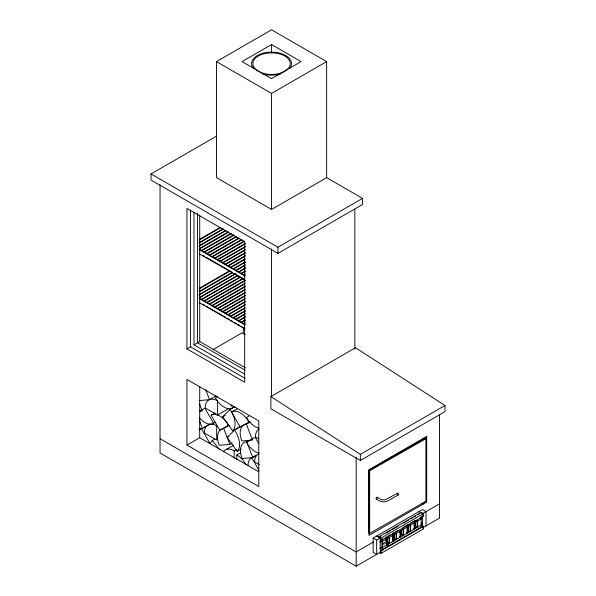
<?xml version="1.0" encoding="UTF-8"?>
<svg xmlns="http://www.w3.org/2000/svg" width="596" height="596" viewBox="0 0 596 596"><rect width="100%" height="100%" fill="white"/><g stroke="black" fill="none" stroke-linecap="round" stroke-linejoin="round"><path stroke-width="0.89" d="M210.232 443.446L212.273 440.541L214.664 439.163M229.974 409.556L222.748 416.79L232.626 430.841L233.759 429.567A17.455 10.072 60 0 0 230.965 410.912L229.974 409.556L234.764 406.792M234.459 430.163L227.232 437.397L237.111 451.448L238.251 450.174A17.455 10.072 60 0 0 235.457 431.519L234.459 430.163L241.641 426.013M229.326 425.358L219.827 430.275L211.17 415.278L211.99 414.742A17.455 10.072 60 0 1 227.009 422.832L228.484 425.276L219.827 430.275A17.455 10.072 60 0 0 218.628 443.759L219.261 445.309L229.862 444.363L232.254 442.977M234.235 406.897L231.814 408.357A17.455 10.072 60 0 1 216.802 400.266L215.327 397.823L217.689 396.459M215.134 422.296L212.712 423.756A17.455 10.072 60 0 1 199.355 417.781M231.546 412.082L232.365 411.538A17.455 10.072 60 0 1 247.377 419.629L248.852 422.072L240.203 427.071L231.546 412.082L237.126 408.856M255.699 455.426L250.335 458.637A17.455 10.072 60 0 0 248.025 465.7M216.46 61.604L271.553 29.8L326.645 61.604L326.645 177.638L271.553 209.449L216.46 177.638L216.46 61.604L271.553 93.416L326.645 61.604M271.553 44.558L242.028 61.604L271.553 78.657L301.084 61.604L271.553 44.558L271.553 52.91M326.414 177.504L362.569 198.379L362.569 204.488L277.945 253.345L151.011 180.059L151.011 173.95L216.288 136.261M199.615 239.279L220.356 227.3M199.258 239.994L220.796 227.56M199.071 242.647L223.001 228.827M199.511 242.9L223.44 229.088M199.317 245.552L225.646 230.354M198.96 246.267L226.085 230.607M199.571 248.465L228.29 231.881M199.213 249.18L228.73 232.135M201.418 250.454L230.935 233.409M201.858 250.707L231.375 233.662M204.063 251.974L233.58 234.936M204.502 252.235L234.019 235.189M206.708 253.501L236.225 236.463M207.147 253.762L236.664 236.716M209.352 255.028L238.869 237.99M209.792 255.282L239.309 238.244M211.997 256.556L241.514 239.518M212.437 256.809L241.954 239.771M214.642 258.083L244.159 241.045M215.081 258.336L244.598 241.298M217.287 259.61L245.202 243.488M217.726 259.863L245.649 243.749M219.931 261.137L245.455 246.401M220.371 261.391L245.098 247.117M222.576 262.665L244.911 249.769M223.016 262.918L245.351 250.022M225.221 264.192L245.157 252.674M225.66 264.445L245.604 252.935M227.866 265.719L245.41 255.587M228.305 265.972L245.053 256.302M230.503 267.246L244.867 258.955M230.95 267.5L245.306 259.208M199.615 288.136L229.132 271.091M233.148 268.774L245.12 261.86M199.258 288.851L230.369 270.889M233.595 269.027L245.559 262.121M199.071 291.504L231.777 272.618M235.792 270.301L245.366 264.773M199.511 291.757L232.216 272.871M236.24 270.554L245.008 265.488M151.011 173.95L277.945 247.236L362.569 198.379M199.317 294.409L235.219 273.683M238.437 271.828L245.619 267.678M198.96 295.124L235.658 273.944M238.884 272.081L245.261 268.394M199.571 297.322L237.864 275.21M241.082 273.348L245.075 271.046M199.213 298.037L238.303 275.464M241.522 273.609L245.515 271.307M201.418 299.304L240.508 276.738M243.727 274.875L245.321 273.959M201.858 299.565L240.151 277.453M204.063 300.831L243.153 278.265M204.502 301.092L243.593 278.518M206.708 302.358L245.001 280.254M207.147 302.612L245.44 280.507M209.352 303.885L245.247 283.16M209.792 304.139L244.889 283.875M211.997 305.413L245.5 286.073M212.437 305.666L245.142 286.788M214.642 306.94L244.956 289.44M215.081 307.193L245.396 289.693M217.287 308.467L245.202 292.345M217.726 308.721L245.649 292.599M219.931 309.995L245.455 295.258M220.371 310.248L245.098 295.974M222.576 311.522L244.911 298.626M223.016 311.775L245.351 298.879M225.221 313.049L245.157 301.531M225.66 313.302L245.604 301.785M227.866 314.576L245.41 304.444M228.305 314.83L245.053 305.159M230.503 316.103L244.867 307.812M230.95 316.357L245.306 308.065M233.148 317.631L245.12 310.717M233.595 317.884L245.559 310.97M235.792 319.158L245.366 313.63M236.24 319.411L245.008 314.345M186.935 348.891L244.673 382.23L244.673 241.767L186.935 208.429L186.935 348.891L190.929 346.589M193.983 212.504L193.983 344.823L199.712 341.515L245.425 367.903M238.437 320.678L245.619 316.536M238.884 320.939L245.261 317.251M241.082 322.205L245.075 319.903M241.522 322.466L245.515 320.156M243.727 323.732L245.321 322.816M213.018 349.606L242.028 332.859L245.239 334.721M198.982 400.601L209.583 399.655L215.968 395.967M199.369 411.404L204.882 408.223L213.532 423.22M211.17 415.278L215.163 412.976M217.518 415.054L217.518 400.922L215.499 399.834A17.455 10.072 60 0 0 205.233 406.576L205.277 407.992L217.518 415.054L228.685 408.61M203.832 427.325L205.426 426.401M222.748 416.79L225.139 415.405M199.004 428.897L202.536 428.584L208.92 424.896M186.935 445.078L258.776 486.552L258.776 420.903L186.935 379.428L186.935 445.078L199.712 437.702L258.783 471.801M270.889 396.601L355.514 347.744L444.988 405.511L444.988 411.62L360.364 460.477L270.889 408.819L270.889 396.601L360.364 454.368L360.364 460.477M249.687 415.598L246.498 417.446L247.973 419.889A17.455 10.072 60 0 0 258.738 428.152M232.626 430.841L239.801 426.691M246.409 424.255L252.533 440.034L241.931 440.98L241.298 439.438A17.455 10.072 60 0 1 244.695 424.501L246.409 424.255L250.402 421.953M227.232 437.397L228.827 436.473M226.316 449.444L233.498 445.301M256.801 455.307L252.808 457.609L242.207 458.555L241.574 457.013A17.455 10.072 60 0 1 244.971 442.076L246.692 441.83L249.083 440.451M223.269 451.984A17.455 10.072 60 0 1 232.135 449.757L234.154 450.844L236.545 449.458M237.111 451.448L241.097 449.146M236.828 459.404L236.828 454.986L240.814 452.684M360.364 454.368L444.988 405.511M426.691 437.442L423.167 439.483L423.167 438.462M426.691 501.057L423.167 503.091L423.167 504.112L421.655 503.24M160.048 184.678L160.048 452.967L356.177 566.2L380.203 552.328L380.196 538.084L376.672 540.118L376.672 554.369L373.141 552.336L373.141 538.084L422.504 509.58L426.036 511.621L426.036 525.866M380.471 536.4L378.87 537.316L378.87 536.81L421.186 512.381L423.391 513.655L423.391 516.196L381.075 540.624L380.635 540.371L380.635 538.337L376.672 536.05M386.059 533.174L390.849 530.403M392.444 529.486L398.031 526.261M403.619 523.027L405.22 522.111M406.815 521.187L408.409 520.263M410.808 518.885L412.402 517.961M413.997 517.037L415.598 516.121M417.99 514.735L419.584 513.812M373.513 541.935L356.177 551.948L160.048 438.716M439.475 503.858L422.504 513.655L418.981 511.621M378.87 536.81L381.075 538.084L423.391 513.655M380.635 540.371L383.034 538.993M385.426 537.607L387.02 536.683M388.622 535.767L390.216 534.843M392.608 533.457L394.209 532.533M395.804 531.617L397.398 530.693M402.985 527.467L408.58 524.242M410.175 523.318L414.965 520.554M420.553 517.328L422.147 516.404M382.587 540.773L380.196 542.151L379.756 541.898M385.917 538.851L387.497 537.935M392.168 535.238L393.829 534.284M410.517 524.644L408.402 525.866L408.402 531.975L407.962 531.721L407.962 526.484M415.993 521.485L417.58 520.569M420.91 518.647L422.504 517.723M421.186 518.997L382.401 541.392L381.962 541.138M392.637 537.003L394.232 536.087M399.819 532.861L401.421 531.937M387.512 543.53L388.92 542.71M393.859 534.627L393.859 539.864L395.267 539.052M400.907 530.559L400.907 535.789L403.023 534.567M415.017 522.416L415.017 527.646L417.125 526.432M382.587 546.875L380.196 548.26L379.756 548.007M386.58 544.573L389.873 542.673M392.168 541.347L396.996 538.56M399.357 537.197L403.47 534.828M406.494 533.077L410.532 530.745M413.617 528.965L417.714 526.596M420.91 524.756L422.504 523.832L421.096 523.02M386.357 545.213L382.401 547.5L381.962 547.24M387.936 544.297L421.186 525.106M380.635 552.589L380.635 550.548L422.944 526.126L423.391 526.38L423.391 528.92L381.075 553.349L379.607 552.499M380.635 550.548L381.075 550.808L423.391 526.38M422.653 527.818L439.475 518.11L439.475 414.764M368.753 470.304L425.045 438.172L425.924 438.686L425.924 501.281L369.632 533.413L368.753 532.899L368.753 470.304L369.632 470.818L369.632 533.413M369.632 470.818L425.924 438.686M397.45 493.25L384.919 499.947L381.492 499.679L377.194 497.258M398.381 494.874L387.713 500.968C383.921 503.024 379.414 501.325 376.255 498.874M199.608 411.247L202.26 411.009L199.362 403.537M236.828 454.986L238.028 455.635A17.455 10.072 60 0 1 245.939 464.776M199.645 249.426L245.254 275.762M199.258 249.642L244.874 275.978M202.841 255.341L204.502 256.302M206.045 257.189L222.047 266.434M222.576 266.732L223.016 266.993M223.649 267.358L229.251 270.591M230.846 271.515L232.447 272.439M234.049 273.363L236.448 274.749M238.05 275.672L239.652 276.596M241.082 277.423L243.652 278.906M199.258 253.717L244.874 280.053M199.645 298.283L245.254 324.611M199.258 298.499L244.874 324.835M202.841 304.198L204.502 305.159M206.045 306.046L222.047 315.291M222.576 315.589L223.016 315.85M223.649 316.215L225.251 317.139M226.845 318.063L229.251 319.449M230.846 320.372L232.447 321.296M234.049 322.22L236.448 323.606M238.05 324.529L239.652 325.453M241.082 326.28L244.449 328.225M199.258 302.574L244.874 328.903M244.978 370.19L197.507 342.782L197.507 213.241M193.983 344.823L244.673 374.087M244.986 378.341L190.459 346.857L190.459 210.112M423.391 516.196L422.944 515.942L422.944 513.908M415.017 527.646L415.457 527.907L415.457 521.798M258.604 438.783L255.542 437.01L255.505 435.602A17.455 10.072 60 0 1 259.156 428.911M406.643 526.886L407.083 527.14L407.083 533.249L406.643 532.995M399.588 530.954L400.028 531.215L400.028 537.316L399.588 537.063M400.907 535.789L401.354 536.05L401.354 529.941M393.859 539.864L394.299 540.118L394.299 534.009M259.297 464.642L254.708 461.989L254.671 460.581A17.455 10.072 60 0 1 259.111 453.526M373.141 538.084L376.672 540.118M212.273 440.541L219.522 449.57M258.798 443.566L255.148 437.248L246.498 442.247L247.973 444.69A17.455 10.072 60 0 0 258.738 452.96M230.816 404.662L232.641 407.82M251.713 457.728L258.999 470.356M210.097 443.7L201.441 428.703L200.062 429.612A17.455 10.072 60 0 0 199.206 430.699M246.692 441.83L252.808 457.609M223.738 428.584L229.862 444.363M205.717 389.695L209.583 399.655M199.317 420.277L202.536 428.584M422.944 526.126L422.944 528.16M422.504 516.099L422.504 526.275M421.186 512.381L421.186 512.888M421.186 517.373L421.186 527.549M414.131 523.072L414.131 529.173M396.504 533.249L396.504 539.358L396.064 539.097L396.064 532.995M389.449 537.316L389.449 543.425L389.009 543.172L389.009 537.063M387.244 538.084L387.244 544.193L386.804 543.932L386.804 538.702M385.925 539.358L385.925 543.716M382.401 538.948L382.401 549.937M381.962 539.507L381.962 550.503M381.075 538.084L381.075 540.624M381.075 550.808L381.075 553.349M356.177 457.288L356.177 566.2M354.851 209.3L354.851 349.226M277.945 247.236L277.945 253.345M271.553 93.416L271.553 209.449M271.553 249.054L271.553 396.392M243.347 327.219L243.347 333.73M234.154 450.844L234.154 457.914M199.712 215.007L199.712 341.515M199.712 386.841L199.712 437.702M397.279 493.89A0.931 0.536 60.3 0 1 397.86 493.272A0.931 0.536 60.3 0 1 398.575 494.516A0.931 0.536 60.3 0 1 397.748 494.702M376.895 498.703A0.931 0.544 -59.7 0 1 376.061 498.509A0.931 0.544 -59.7 0 1 376.776 497.273A0.931 0.544 -59.7 0 1 377.365 497.898M384.159 544.193A0.931 0.536 -60 0 1 383.504 543.738A0.931 0.536 -60 0 1 384.278 542.606A0.931 0.536 -60 0 1 384.8 543.254M253.665 68.741A19.944 11.518 0 0 1 271.553 52.128A19.944 11.518 0 0 1 289.44 68.741M280.768 73.852A19.944 11.518 0 0 1 262.337 73.852M426.691 436.428L368.954 469.76L368.954 535.409L426.691 502.078L426.691 436.428M216.676 425.902L214.657 424.814A17.455 10.072 60 0 0 204.398 431.556L204.435 432.964L216.676 440.034L216.676 425.902M417.654 521.031L417.215 520.777L417.215 526.886L417.654 527.14L417.654 521.031M410.607 525.106L410.167 524.852L410.167 530.954L410.607 531.215L410.607 525.106M403.552 529.173L403.112 528.92L403.112 535.029L403.552 535.283L403.552 529.173M392.98 535.283L392.533 535.029L392.533 541.138L392.98 541.392L392.98 535.283M387.854 546.1A0.931 0.536 -60 0 0 388.16 544.655A0.931 0.536 -60 0 0 387.05 545.631A0.931 0.536 -60 0 0 387.854 546.1M258.336 71.274A18.685 10.788 0 0 0 289.604 66.432A18.685 10.788 0 0 0 266.717 53.223A18.685 10.788 0 0 0 258.336 71.274"/></g></svg>
